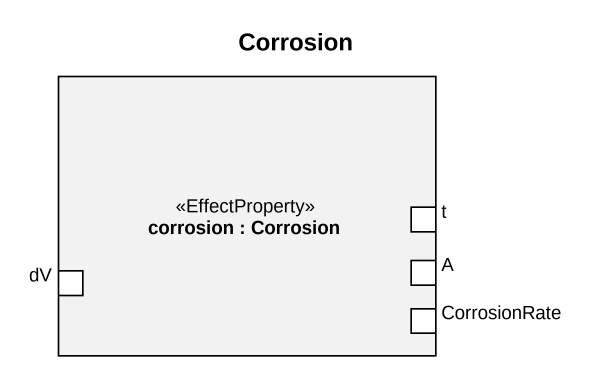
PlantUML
@startuml
title Corrosion
rectangle "corrosion : Corrosion" as corrosion <<EffectProperty>> {
  port t
  port dV
  port A
  port CorrosionRate
}
@enduml
